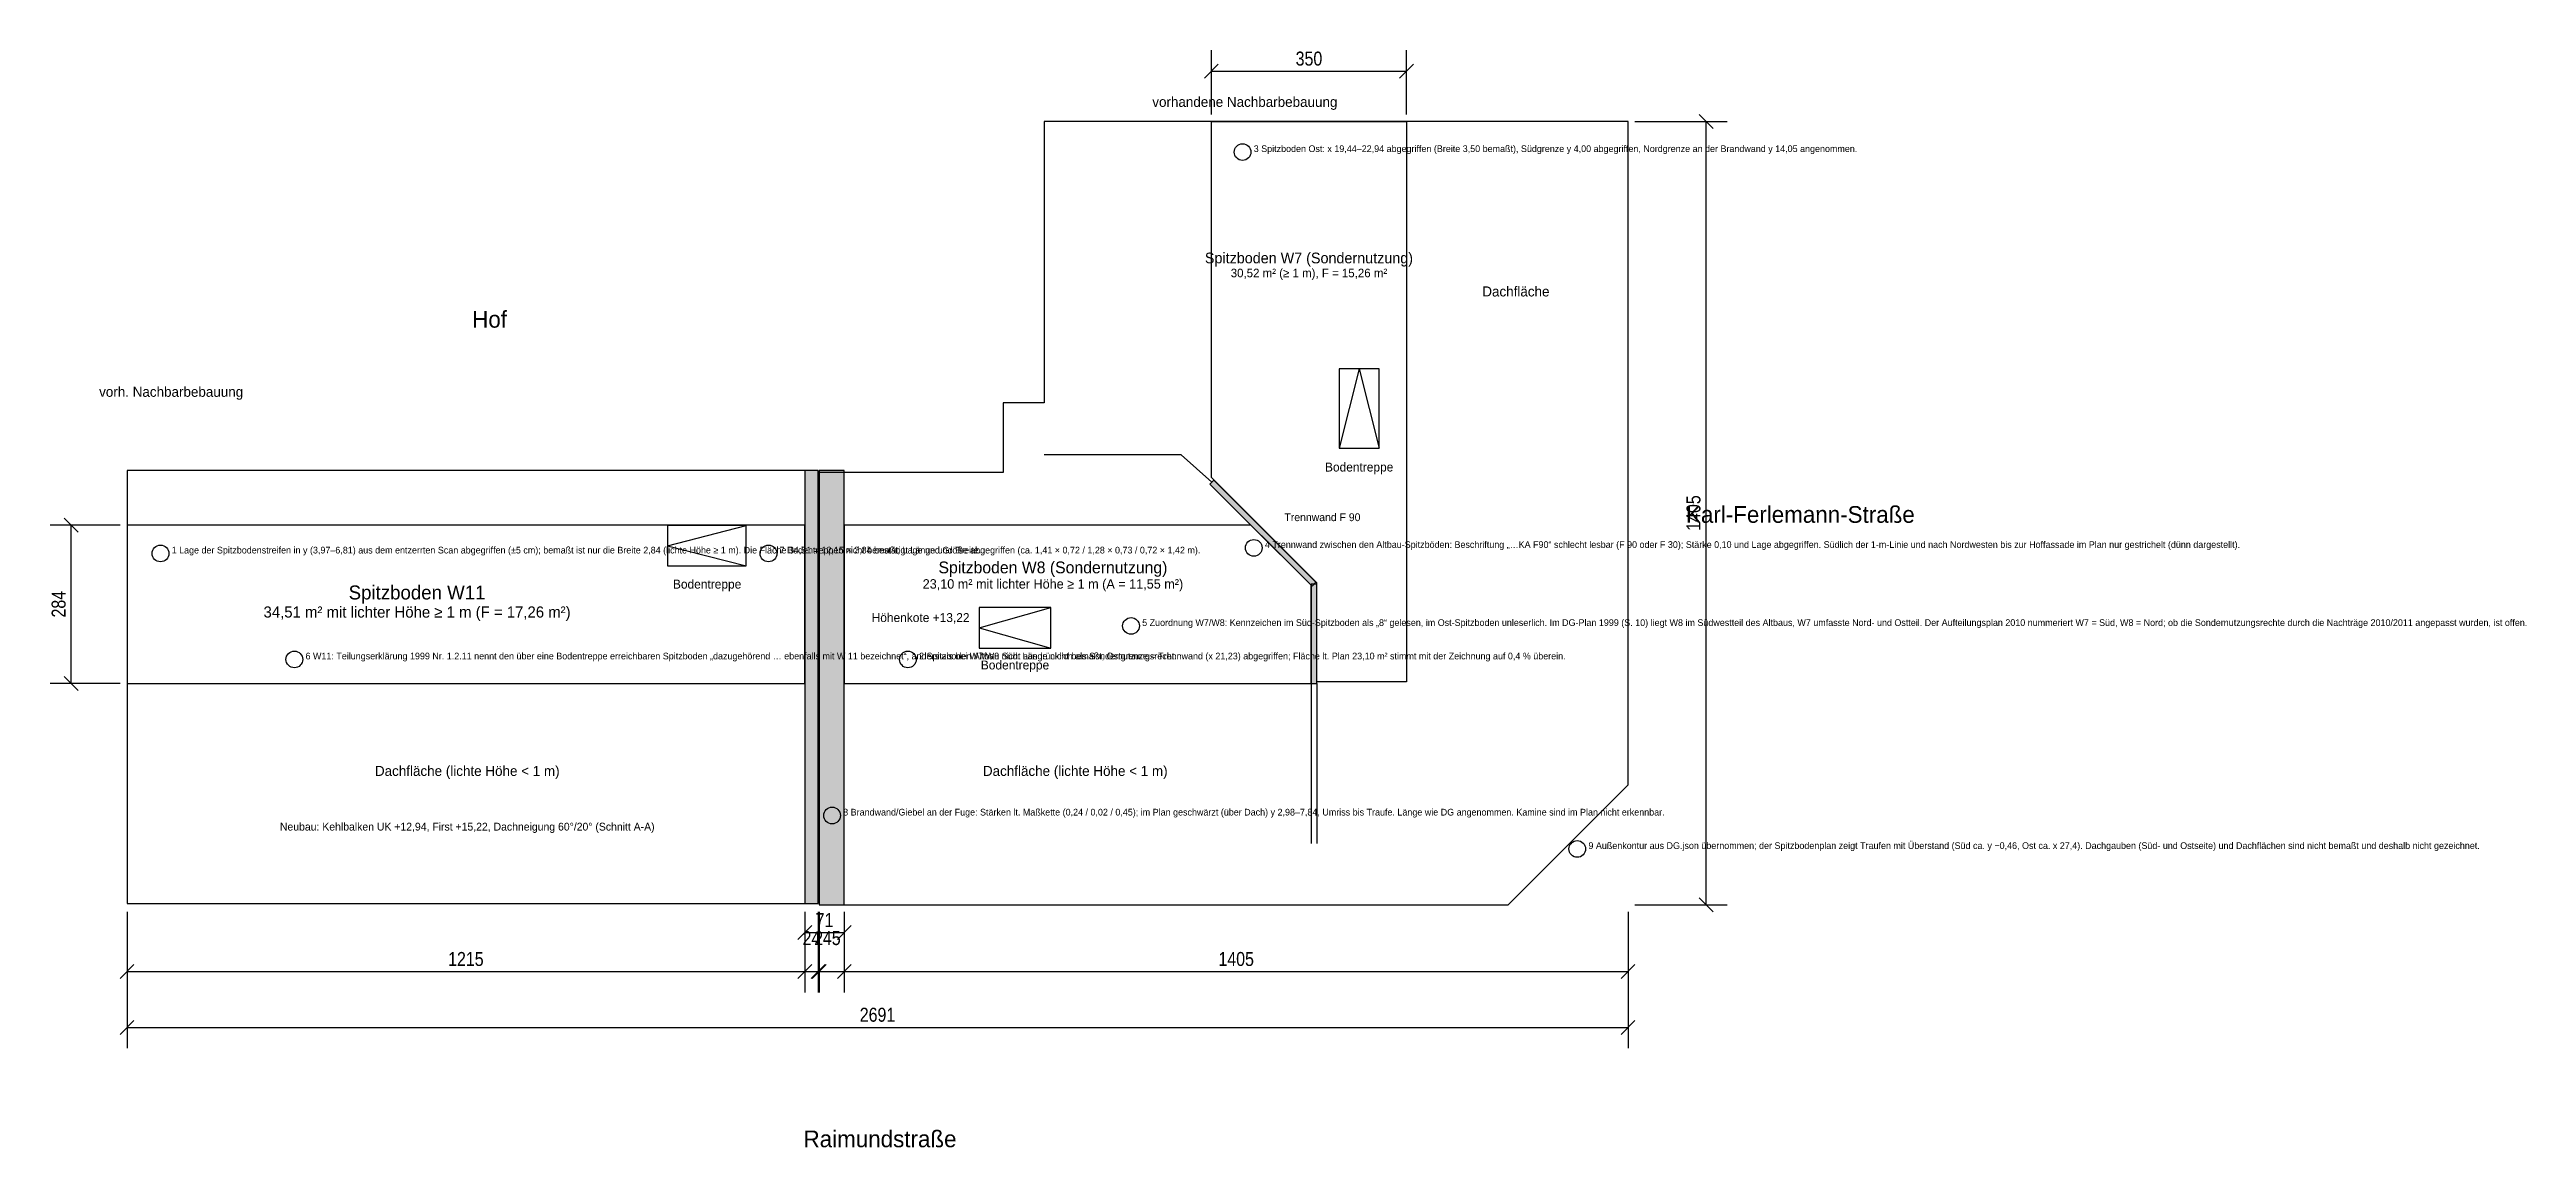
# Model space of a CAD drawing. Header units: metres. Extents: x -1.4 to 43, y -4.4 to 15.3.
import ezdxf
from ezdxf.enums import TextEntityAlignment as Align

# ---------------------------------------------------------------- set-up
doc = ezdxf.new("R2010")
doc.units = ezdxf.units.M
for name, color, linetype in [('A_BEMASSUNG', 5, 'Continuous'), ('A_RAUM', 3, 'Continuous'), ('A_SYMBOL', 2, 'Continuous'), ('A_TEXT', 7, 'Continuous'), ('A_TREPPE', 2, 'Continuous'), ('A_UNGEPRUEFT', 6, 'Continuous'), ('A_WAND', 8, 'Continuous'), ('A_WAND_TRAGEND', 7, 'Continuous')]:
    doc.layers.add(name, color=color, linetype=linetype)
doc.styles.add('OpenSansCondensed-Light', font='OpenSansCondensed-Light.ttf')
doc.dimstyles.new('EZ_M_100_H25_CM', dxfattribs={"dimtxt": 0.25, "dimasz": 0.25, "dimexe": 0.375, "dimexo": 0.125, "dimgap": 0.1, "dimtad": 1, "dimlfac": 100, "dimzin": 12, "dimdsep": 46, "dimtxsty": 'OpenSansCondensed-Light', "dimtsz": 0.125, "dimcen": 2.5, "dimazin": 3, "dimtfac": 0.5, "dimtmove": 2, "dimatfit": 3})

msp = doc.modelspace()

# ---------------------------------------------------------------- hatches: boundary and pattern name
at = {"layer": 'A_WAND'}
for points in [[(19.41464, 7.54464), (21.24464, 5.71464), (21.31536, 5.78536), (19.48536, 7.61536)], [(21.23, 5.75), (21.23, 3.97), (21.33, 3.97), (21.33, 5.75)]]:
    msp.add_hatch(color=8, dxfattribs=at).paths.add_polyline_path(points)
at = {"layer": 'A_WAND_TRAGEND'}
for points in [[(12.39, 0.02), (12.39, 7.79), (12.15, 7.79), (12.15, 0.02)], [(12.86, 0), (12.86, 7.79), (12.41, 7.79), (12.41, 0)]]:
    msp.add_hatch(color=7, dxfattribs=at).paths.add_polyline_path(points)

# ---------------------------------------------------------------- linework, layer by layer
at = {"layer": 'A_RAUM'}
for points in [[(19.44, 14.05), (22.94, 14.05), (22.94, 4), (21.33, 4), (21.33, 5.771), (19.44, 7.661)], [(0, 3.97), (12.15, 3.97), (12.15, 6.81), (0, 6.81)], [(12.86, 3.97), (21.23, 3.97), (21.23, 5.729), (20.149, 6.81), (12.86, 6.81)]]:
    msp.add_lwpolyline(points, close=True, dxfattribs=at)
at = {"layer": 'A_SYMBOL'}
for p, q in [((26.91, 14.05), (16.44, 14.05)), ((16.44, 14.05), (16.44, 9)), ((26.91, 2.15), (26.91, 14.05)), ((16.44, 9), (15.71, 9)), ((15.71, 9), (15.71, 7.75)), ((18.9, 8.07), (16.44, 8.07)), ((19.45, 7.58), (18.9, 8.07)), ((12.39, 7.79), (0, 7.79)), ((0, 7.79), (0, 0.02)), ((12.39, 0.02), (12.39, 7.79)), ((15.71, 7.75), (12.41, 7.75)), ((12.41, 7.75), (12.41, 0)), ((21.23, 3.97), (21.23, 1.1)), ((21.33, 3.97), (21.33, 1.1)), ((24.76, 0), (26.91, 2.15)), ((0, 0.02), (12.39, 0.02)), ((12.41, 0), (24.76, 0))]:
    msp.add_line(p, q, dxfattribs=at)
at = {"layer": 'A_TREPPE'}
for p, q in [((22.09, 9.61), (21.73, 8.19)), ((22.09, 9.61), (22.45, 8.19)), ((9.69, 6.44), (11.1, 6.8)), ((9.69, 6.44), (11.1, 6.08)), ((15.28, 4.965), (16.56, 5.33)), ((15.28, 4.965), (16.56, 4.6))]:
    msp.add_line(p, q, dxfattribs=at)
for points in [[(21.73, 8.19), (22.45, 8.19), (22.45, 9.61), (21.73, 9.61)], [(9.69, 6.08), (11.1, 6.08), (11.1, 6.8), (9.69, 6.8)], [(15.28, 4.6), (16.56, 4.6), (16.56, 5.33), (15.28, 5.33)]]:
    msp.add_lwpolyline(points, close=True, dxfattribs=at)
at = {"layer": 'A_UNGEPRUEFT'}
for centre in [(20, 13.5), (0.6, 6.3), (11.5, 6.3), (20.2, 6.4), (18, 5), (3, 4.4), (14, 4.4), (12.64, 1.6), (26, 1)]:
    msp.add_circle(centre, 0.15, dxfattribs=at)
at = {"layer": 'A_WAND'}
for points in [[(19.41464, 7.54464), (21.24464, 5.71464), (21.31536, 5.78536), (19.48536, 7.61536)], [(21.23, 5.75), (21.23, 3.97), (21.33, 3.97), (21.33, 5.75)]]:
    msp.add_lwpolyline(points, close=True, dxfattribs=at)
at = {"layer": 'A_WAND_TRAGEND'}
for points in [[(12.39, 0.02), (12.39, 7.79), (12.15, 7.79), (12.15, 0.02)], [(12.86, 0), (12.86, 7.79), (12.41, 7.79), (12.41, 0)]]:
    msp.add_lwpolyline(points, close=True, dxfattribs=at)

# ---------------------------------------------------------------- texts
at = {"layer": 'A_TEXT'}
msp.add_text('vorhandene Nachbarbebauung', height=0.18, dxfattribs=at).set_placement((21.7, 14.4), align=Align.MIDDLE_RIGHT)
for s, height, p in [('Spitzboden W7 (Sondernutzung)', 0.1923077, (21.19, 11.6)), ('30,52 m² (≥ 1 m), F = 15,26 m²', 0.1538462, (21.19, 11.33077)), ('Hof', 0.3, (6.5, 10.5)), ('Dachfläche', 0.18, (24.9, 11)), ('Bodentreppe', 0.16, (22.09, 7.85)), ('Karl-Ferlemann-Straße', 0.3, (30, 7)), ('Bodentreppe', 0.16, (10.4, 5.75)), ('23,10 m² mit lichter Höhe ≥ 1 m (A = 11,55 m²)', 0.1692308, (16.6, 5.75385)), ('Spitzboden W8 (Sondernutzung)', 0.2115385, (16.6, 6.05)), ('34,51 m² mit lichter Höhe ≥ 1 m (F = 17,26 m²)', 0.2, (5.2, 5.25)), ('Spitzboden W11', 0.25, (5.2, 5.6)), ('Bodentreppe', 0.16, (15.92, 4.3)), ('Dachfläche (lichte Höhe < 1 m)', 0.18, (6.1, 2.4)), ('Dachfläche (lichte Höhe < 1 m)', 0.18, (17, 2.4)), ('Neubau: Kehlbalken UK +12,94, First +15,22, Dachneigung 60°/20° (Schnitt A-A)', 0.14, (6.1, 1.4)), ('Raimundstraße', 0.3, (13.5, -4.2))]:
    msp.add_text(s, height=height, dxfattribs=at).set_placement(p, align=Align.MIDDLE_CENTER)
for s, height, p in [('vorh. Nachbarbebauung', 0.18, (-0.5, 9.2)), ('Trennwand F 90', 0.14, (20.75, 6.95)), ('Höhenkote +13,22', 0.16, (13.35, 5.15))]:
    msp.add_text(s, height=height, dxfattribs=at).set_placement(p, align=Align.MIDDLE_LEFT)
at = {"layer": 'A_UNGEPRUEFT'}
for s, p in [('3 Spitzboden Ost: x 19,44–22,94 abgegriffen (Breite 3,50 bemaßt), Südgrenze y 4,00 abgegriffen, Nordgrenze an der Brandwand y 14,05 angenommen.', (20.2, 13.5)), ('1 Lage der Spitzbodenstreifen in y (3,97–6,81) aus dem entzerrten Scan abgegriffen (±5 cm); bemaßt ist nur die Breite 2,84 (lichte Höhe ≥ 1 m). Die Fläche 34,51 = 12,15 × 2,84 bestätigt Länge und Breite.', (0.8, 6.3)), ('7 Bodentreppen nicht bemaßt; Lage und Größe abgegriffen (ca. 1,41 × 0,72 / 1,28 × 0,73 / 0,72 × 1,42 m).', (11.7, 6.3)), ('4 Trennwand zwischen den Altbau-Spitzböden: Beschriftung „…KA F90“ schlecht lesbar (F 90 oder F 30); Stärke 0,10 und Lage abgegriffen. Südlich der 1-m-Linie und nach Nordwesten bis zur Hoffassade im Plan nur gestrichelt (dünn dargestellt).', (20.4, 6.4)), ('5 Zuordnung W7/W8: Kennzeichen im Süd-Spitzboden als „8“ gelesen, im Ost-Spitzboden unleserlich. Im DG-Plan 1999 (S. 10) liegt W8 im Südwestteil des Altbaus, W7 umfasste Nord- und Ostteil. Der Aufteilungsplan 2010 nummeriert W7 = Süd, W8 = Nord; ob die Sondernutzungsrechte durch die Nachträge 2010/2011 angepasst wurden, ist offen.', (18.2, 5)), ('6 W11: Teilungserklärung 1999 Nr. 1.2.11 nennt den über eine Bodentreppe erreichbaren Spitzboden „dazugehörend … ebenfalls mit W 11 bezeichnet“, anders als bei W7/W8 nicht ausdrücklich als Sondernutzungsrecht.', (3.2, 4.4)), ('2 Spitzboden Altbau Süd: Länge nicht bemaßt, Ostgrenze = Trennwand (x 21,23) abgegriffen; Fläche lt. Plan 23,10 m² stimmt mit der Zeichnung auf 0,4 % überein.', (14.2, 4.4)), ('8 Brandwand/Giebel an der Fuge: Stärken lt. Maßkette (0,24 / 0,02 / 0,45); im Plan geschwärzt (über Dach) y 2,98–7,84, Umriss bis Traufe. Länge wie DG angenommen. Kamine sind im Plan nicht erkennbar.', (12.84, 1.6)), ('9 Außenkontur aus DG.json übernommen; der Spitzbodenplan zeigt Traufen mit Überstand (Süd ca. y −0,46, Ost ca. x 27,4). Dachgauben (Süd- und Ostseite) und Dachflächen sind nicht bemaßt und deshalb nicht gezeichnet.', (26.2, 1))]:
    msp.add_text(s, height=0.12, dxfattribs=at).set_placement(p)

# ---------------------------------------------------------------- dimensions: what is measured, and where the dimension line sits
at = {"layer": 'A_BEMASSUNG'}
for base, p1, p2 in [((19.44, 14.95), (19.44, 14.05), (22.94, 14.05)), ((0, -1.2), (0, 0), (12.15, 0)), ((0, -2.2), (0, 0), (26.91, 0)), ((12.15, -1.2), (12.15, 0), (12.39, 0)), ((12.15, -0.5), (12.15, 0), (12.86, 0)), ((12.39, -1.2), (12.39, 0), (12.41, 0)), ((12.41, -1.2), (12.41, 0), (12.86, 0)), ((12.86, -1.2), (12.86, 0), (26.91, 0))]:
    msp.add_linear_dim(base=base, p1=p1, p2=p2, dimstyle='EZ_M_100_H25_CM', dxfattribs=at).render()
for base, p1, p2 in [((28.31, 0), (26.91, 0), (26.91, 14.05)), ((-1, 3.97), (0, 3.97), (0, 6.81))]:
    msp.add_linear_dim(base=base, p1=p1, p2=p2, angle=90, dimstyle='EZ_M_100_H25_CM', dxfattribs=at).render()

doc.saveas('drawing.dxf')
